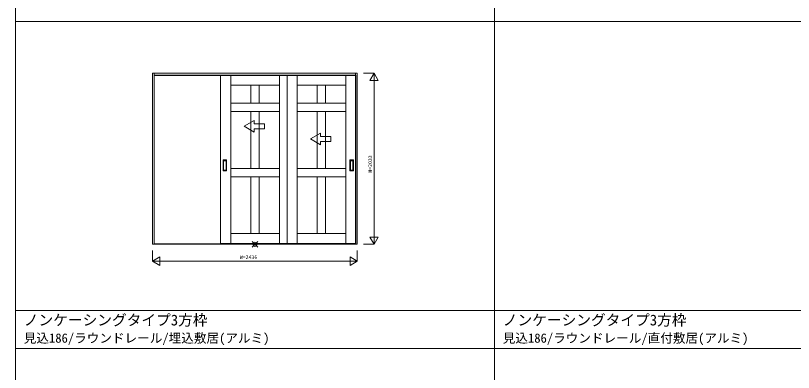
# Model space of a CAD drawing. Units: millimetres, scale not verified. Extents: x -14341 to 14341, y -10000 to 10000.
# Drawn here: x -14341 to -5080, y -4240 to 1 of the extents above; entities that cross this region are included whole.
import ezdxf
from ezdxf.enums import TextEntityAlignment as Align

# ---------------------------------------------------------------- set-up
doc = ezdxf.new("R2010")
doc.units = ezdxf.units.MM
doc.header["$LTSCALE"] = 50
doc.layers.add('0-0_0', color=7, linetype='Continuous')
for name, color, linetype, lineweight in [('0-1_YKK_F1', 7, 'Continuous', 18), ('0-2_YKK_IN', 1, 'Continuous', 18), ('0-3_YKK_A1', 4, 'Continuous', 18), ('0-4_YKK_N1', 2, 'Continuous', 18)]:
    doc.layers.add(name, color=color, linetype=linetype, lineweight=lineweight)
doc.styles.add('ＭＳ ゴシック', font='')
doc.styles.get('ＭＳ ゴシック').set_extended_font_data('MS Gothic')

msp = doc.modelspace()

# ---------------------------------------------------------------- linework, layer by layer
at = {"layer": '0-1_YKK_F1'}
for p, q in [((-14340.51, -10000), (-14340.51, 10000)), ((-8640.51, -10000), (-8640.51, 9500)), ((-14340.51, -70), (14159.49, -70)), ((-14340.51, -3505), (14159.49, -3505)), ((-14340.51, -3955), (14159.49, -3955))]:
    msp.add_line(p, q, dxfattribs=at)
at = {"layer": '0-2_YKK_IN'}
for p, q in [((-11525.86, -2752.86), (-11455.15, -2682.14)), ((-11525.86, -2682.14), (-11455.15, -2752.86))]:
    msp.add_line(p, q, dxfattribs=at)
msp.add_circle((-11490.51, -2717.5), 25, dxfattribs=at)
at = {"layer": '0-3_YKK_A1'}
for p, q in [((-12708.51, -684.5), (-10272.51, -684.5)), ((-12708.51, -2717.5), (-12708.51, -684.5)), ((-12688.51, -684.5), (-12688.51, -714.5)), ((-12688.51, -708.5), (-10292.51, -708.5)), ((-12688.51, -711.5), (-10292.51, -711.5)), ((-12688.51, -2713.5), (-12688.51, -714.5)), ((-10292.51, -684.5), (-10292.51, -714.5)), ((-10292.51, -2713.5), (-10292.51, -714.5)), ((-10272.51, -2717.5), (-10272.51, -684.5)), ((-11619.01, -1314), (-11499.01, -1244.72)), ((-11499.01, -1284), (-11499.01, -1244.72)), ((-11619.01, -1314), (-11499.01, -1383.28)), ((-11499.01, -1383.28), (-11499.01, -1344)), ((-10829.01, -1464), (-10709.01, -1394.72)), ((-10829.01, -1464), (-10709.01, -1533.28)), ((-10709.01, -1434), (-10709.01, -1394.72)), ((-10709.01, -1533.28), (-10709.01, -1494)), ((-11870.01, -1843.5), (-11870.01, -1715.5)), ((-11829.01, -1714.5), (-11869.01, -1714.5)), ((-11864.01, -1833.5), (-11864.01, -1725.5)), ((-11863.01, -1724.5), (-11835.01, -1724.5)), ((-11834.01, -1725.5), (-11834.01, -1833.5)), ((-11828.01, -1843.5), (-11828.01, -1715.5)), ((-10360.01, -1843.5), (-10360.01, -1715.5)), ((-10359.01, -1714.5), (-10319.01, -1714.5)), ((-10354.01, -1725.5), (-10354.01, -1833.5)), ((-10325.01, -1724.5), (-10353.01, -1724.5)), ((-10324.01, -1833.5), (-10324.01, -1725.5)), ((-10318.01, -1843.5), (-10318.01, -1715.5)), ((-11829.01, -1844.5), (-11869.01, -1844.5)), ((-11835.01, -1834.5), (-11863.01, -1834.5)), ((-11199.01, -1814.5), (-11779.01, -1814.39)), ((-10409.01, -1814.5), (-10989.01, -1814.39)), ((-10359.01, -1844.5), (-10319.01, -1844.5)), ((-10353.01, -1834.5), (-10325.01, -1834.5)), ((-11779.01, -1914.39), (-11199.01, -1914.5)), ((-10989.01, -1914.39), (-10409.01, -1914.5)), ((-11199.01, -2589.5), (-11779.01, -2589.5)), ((-10409.01, -2589.5), (-10989.01, -2589.5)), ((-10272.51, -2717.5), (-12708.51, -2717.5)), ((-12688.51, -2717.5), (-12688.51, -2713.5)), ((-10292.51, -2713.5), (-12688.51, -2713.5)), ((-11779.01, -2709.5), (-11199.01, -2709.5)), ((-11199.01, -2709.5), (-11079.01, -2709.5)), ((-10989.01, -2709.5), (-10409.01, -2709.5)), ((-10292.51, -2717.5), (-10292.51, -2713.5))]:
    msp.add_line(p, q, dxfattribs=at)
for points in [[(-11899.01, -2709.5), (-11779.01, -2709.5), (-11779.01, -705.5), (-11899.01, -705.5)], [(-11779.01, -825.5), (-11199.01, -825.5), (-11199.01, -705.5), (-11779.01, -705.5)], [(-11109.01, -2709.5), (-10989.01, -2709.5), (-10989.01, -705.5), (-11109.01, -705.5)], [(-10989.01, -825.5), (-10409.01, -825.5), (-10409.01, -705.5), (-10989.01, -705.5)], [(-10409.01, -2709.5), (-10289.01, -2709.5), (-10289.01, -705.5), (-10409.01, -705.5)], [(-11539.01, -825.5), (-11539.01, -1039.45), (-11439.01, -1039.45), (-11439.01, -825.5)], [(-10749.01, -825.5), (-10749.01, -1039.45), (-10649.01, -1039.45), (-10649.01, -825.5)], [(-11779.01, -1139.39), (-11199.01, -1139.5), (-11199.01, -1039.5), (-11779.01, -1039.39)], [(-10989.01, -1139.39), (-10409.01, -1139.5), (-10409.01, -1039.5), (-10989.01, -1039.39)], [(-11539.01, -1139.45), (-11539.01, -1814.45), (-11439.01, -1814.45), (-11439.01, -1139.45)], [(-10749.01, -1139.45), (-10749.01, -1814.45), (-10649.01, -1814.45), (-10649.01, -1139.45)], [(-11539.01, -1914.45), (-11539.01, -2589.5), (-11439.01, -2589.5), (-11439.01, -1914.45)], [(-10749.01, -1914.45), (-10749.01, -2589.5), (-10649.01, -2589.5), (-10649.01, -1914.45)]]:
    msp.add_lwpolyline(points, close=True, dxfattribs=at)
for points in [[(-11079.01, -705.5), (-11199.01, -705.5), (-11199.01, -2709.5)], [(-11499.01, -1284), (-11379.01, -1284), (-11379.01, -1344), (-11499.01, -1344)], [(-10709.01, -1434), (-10589.01, -1434), (-10589.01, -1494), (-10709.01, -1494)]]:
    msp.add_lwpolyline(points, dxfattribs=at)
for centre, start, end in [((-11869.01, -1715.5), 90, 180), ((-11863.01, -1725.5), 90, 180), ((-11835.01, -1725.5), 0, 90), ((-11829.01, -1715.5), 0, 90), ((-10359.01, -1715.5), 90, 180), ((-10353.01, -1725.5), 90, 180), ((-10325.01, -1725.5), 360, 90), ((-10319.01, -1715.5), 0, 90), ((-11869.01, -1843.5), 180, 270), ((-11863.01, -1833.5), 180, 270), ((-11835.01, -1833.5), 270, 0), ((-11829.01, -1843.5), 270, 0), ((-10359.01, -1843.5), 180, 270), ((-10353.01, -1833.5), 180, 270), ((-10325.01, -1833.5), 270, 360), ((-10319.01, -1843.5), 270, 0)]:
    msp.add_arc(centre, 1, start, end, dxfattribs=at)
at = {"layer": '0-4_YKK_N1'}
for p, q in [((-10197.51, -684.5), (-10072.51, -684.5)), ((-10072.51, -684.5), (-10072.51, -2717.5)), ((-10122.51, -771.1), (-10022.51, -771.1)), ((-10122.51, -2630.9), (-10022.51, -2630.9)), ((-10197.51, -2717.5), (-10072.51, -2717.5)), ((-12708.51, -2917.5), (-12621.91, -2867.5)), ((-12621.91, -2867.5), (-12621.91, -2967.5)), ((-10359.11, -2867.5), (-10272.51, -2917.5)), ((-10272.51, -2792.5), (-10272.51, -2917.5)), ((-12708.51, -2917.5), (-12621.91, -2967.5))]:
    msp.add_line(p, q, dxfattribs=at)
for points in [[(-10122.51, -771.1), (-10072.51, -684.5), (-10022.51, -771.1)], [(-10122.51, -2630.9), (-10072.51, -2717.5), (-10022.51, -2630.9)], [(-12708.51, -2792.5), (-12708.51, -2917.5), (-10272.51, -2917.5)], [(-10359.11, -2867.5), (-10359.11, -2967.5), (-10272.51, -2917.5)]]:
    msp.add_lwpolyline(points, dxfattribs=at)

# ---------------------------------------------------------------- texts
at = {"layer": '0-0_0', "style": 'ＭＳ ゴシック'}
for s, height, p in [('ノンケーシングタイプ3方枠', 128.3, (-14242.51, -3719.88)), ('ノンケーシングタイプ3方枠', 128.3, (-8540.51, -3719.88)), ('見込186/ラウンドレール/埋込敷居(アルミ)', 110, (-14242.51, -3919.93)), ('見込186/ラウンドレール/直付敷居(アルミ)', 110, (-8540.51, -3919.93))]:
    msp.add_text(s, height=height, dxfattribs=at).set_placement(p, align=Align.BOTTOM_LEFT)
at = {"layer": '0-4_YKK_N1', "color": 7, "style": 'ＭＳ ゴシック'}
msp.add_text('H=2033', height=43.99, rotation=90, dxfattribs=at).set_placement((-10084.51, -1866), align=Align.BOTTOM_LEFT)
msp.add_text('W=2436', height=43.99, dxfattribs=at).set_placement((-11670.51, -2905.5), align=Align.BOTTOM_LEFT)

doc.saveas('drawing.dxf')
